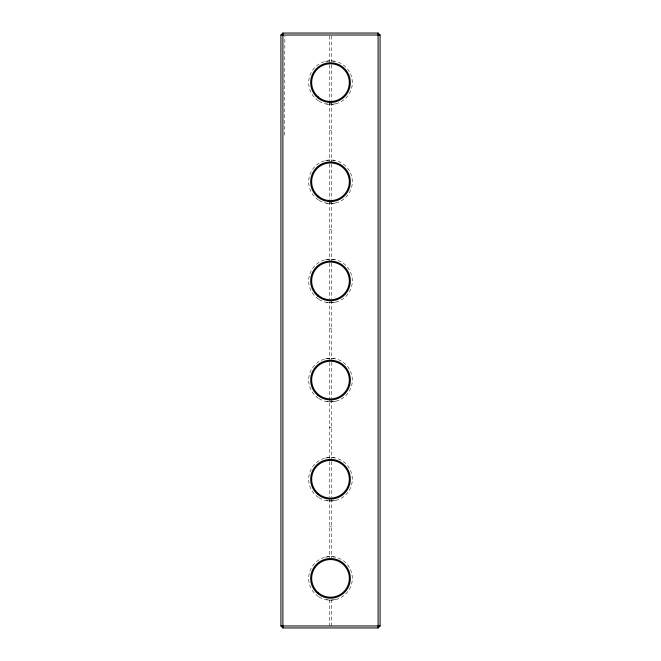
<?xml version="1.0" encoding="UTF-8"?>
<svg xmlns="http://www.w3.org/2000/svg" width="661" height="661" viewBox="0 0 661 661"><rect width="100%" height="100%" fill="white"/><g stroke="black" fill="none" stroke-linecap="round" stroke-linejoin="round"><path stroke-width="0.5" stroke-dasharray="3.31 2.48" d="M284.23 135.191L284.883 36.066M325.493 61.374L331.161 60.804L336.788 61.721M335.507 103.876L329.839 104.446L324.212 103.529M325.493 160.524L331.161 159.954L336.788 160.871M335.507 203.026L329.839 203.596L324.212 202.679M325.493 259.674L331.161 259.104L336.788 260.021M335.507 302.176L329.839 302.746L324.212 301.829M325.493 358.824L331.161 358.254L336.788 359.171M335.507 401.326L329.839 401.896L324.212 400.979M325.493 457.974L331.161 457.404L336.788 458.321M335.507 500.476L329.839 501.046L324.212 500.129M325.493 557.124L331.161 556.554L336.788 557.471M335.507 599.626L329.839 600.196L324.212 599.279M329.509 103.686L331.492 103.686M329.509 130.217L331.492 130.217M329.509 202.836L331.492 202.836M329.509 229.367L331.492 229.367M331.492 301.986L329.509 301.986L329.509 360.419M329.509 328.517L331.492 328.517M329.509 401.136L331.492 401.136M329.509 427.667L331.492 427.667M329.509 500.286L331.492 500.286M329.509 526.817L331.492 526.817M331.492 36.025L331.492 62.035M331.492 64.885L331.492 100.265M331.492 102.281L331.492 162.019M331.492 164.035L331.492 199.415M331.492 201.431L331.492 261.169M331.492 263.185L331.492 298.565M331.492 300.581L331.492 360.319M331.492 362.335L331.492 397.715M331.492 399.731L331.492 458.635M331.492 461.485L331.492 496.865M331.492 498.881L331.492 557.785M331.492 625.967L331.492 599.436L329.509 599.436L329.509 625.967M329.509 36.033L329.509 62.969M329.509 64.985L329.509 100.365M329.509 102.381L329.509 162.119M329.509 164.135L329.509 199.515M329.509 201.531L329.509 261.269M329.509 263.285L329.509 298.665M329.509 362.435L329.509 459.569M329.509 461.585L329.509 496.965M329.509 498.981L329.509 557.785M319.015 596.941A21.83 21.83 0 0 0 352.321 579.036A21.83 21.83 0 0 0 320.164 559.148A21.83 21.83 0 0 0 319.015 596.941M319.015 497.791A21.83 21.83 0 0 0 352.321 479.886A21.83 21.83 0 0 0 320.164 459.998A21.83 21.83 0 0 0 319.015 497.791M319.015 398.641A21.83 21.83 0 0 0 352.321 380.736A21.83 21.83 0 0 0 320.164 360.848A21.83 21.83 0 0 0 319.015 398.641M319.015 299.491A21.83 21.83 0 0 0 352.321 281.586A21.83 21.83 0 0 0 320.164 261.698A21.83 21.83 0 0 0 319.015 299.491M319.015 200.341A21.83 21.83 0 0 0 352.321 182.436A21.83 21.83 0 0 0 320.164 162.548A21.83 21.83 0 0 0 319.015 200.341M319.015 101.191A21.83 21.83 0 0 0 352.321 83.286A21.83 21.83 0 0 0 320.164 63.398A21.83 21.83 0 0 0 319.015 101.191"/><path stroke-width="0.99" d="M280.925 35.033L282.908 33.05L378.092 33.05L380.075 35.033L380.075 625.967L378.092 627.95L282.908 627.95L280.925 625.967L280.925 35.033L380.075 35.033M280.925 625.967L380.075 625.967M378.092 33.05L378.092 627.95M282.908 33.05L282.908 627.95M318.272 592.71A18.838 18.838 0 0 0 349.025 581.796A18.838 18.838 0 0 0 324.196 560.619A18.838 18.838 0 0 0 318.272 592.71M317.635 593.462A19.83 19.83 0 0 0 350 581.977A19.83 19.83 0 0 0 323.865 559.685A19.83 19.83 0 0 0 317.635 593.462M317.635 494.312A19.83 19.83 0 0 0 350 482.827A19.83 19.83 0 0 0 323.865 460.535A19.83 19.83 0 0 0 317.635 494.312M318.272 493.56A18.838 18.838 0 0 0 349.025 482.646A18.838 18.838 0 0 0 324.196 461.469A18.838 18.838 0 0 0 318.272 493.56M318.272 394.41A18.838 18.838 0 0 0 349.025 383.496A18.838 18.838 0 0 0 324.196 362.319A18.838 18.838 0 0 0 318.272 394.41M317.635 395.162A19.83 19.83 0 0 0 350 383.677A19.83 19.83 0 0 0 323.865 361.385A19.83 19.83 0 0 0 317.635 395.162M318.272 295.26A18.838 18.838 0 0 0 349.025 284.346A18.838 18.838 0 0 0 324.196 263.169A18.838 18.838 0 0 0 318.272 295.26M317.635 296.012A19.83 19.83 0 0 0 350 284.527A19.83 19.83 0 0 0 323.865 262.235A19.83 19.83 0 0 0 317.635 296.012M317.635 97.712A19.83 19.83 0 0 0 350 86.227A19.83 19.83 0 0 0 323.865 63.935A19.83 19.83 0 0 0 317.635 97.712M318.272 96.96A18.838 18.838 0 0 0 349.025 86.046A18.838 18.838 0 0 0 324.196 64.869A18.838 18.838 0 0 0 318.272 96.96M318.272 196.11A18.838 18.838 0 0 0 349.025 185.196A18.838 18.838 0 0 0 324.196 164.019A18.838 18.838 0 0 0 318.272 196.11M317.635 196.862A19.83 19.83 0 0 0 350 185.377A19.83 19.83 0 0 0 323.865 163.085A19.83 19.83 0 0 0 317.635 196.862"/></g></svg>
